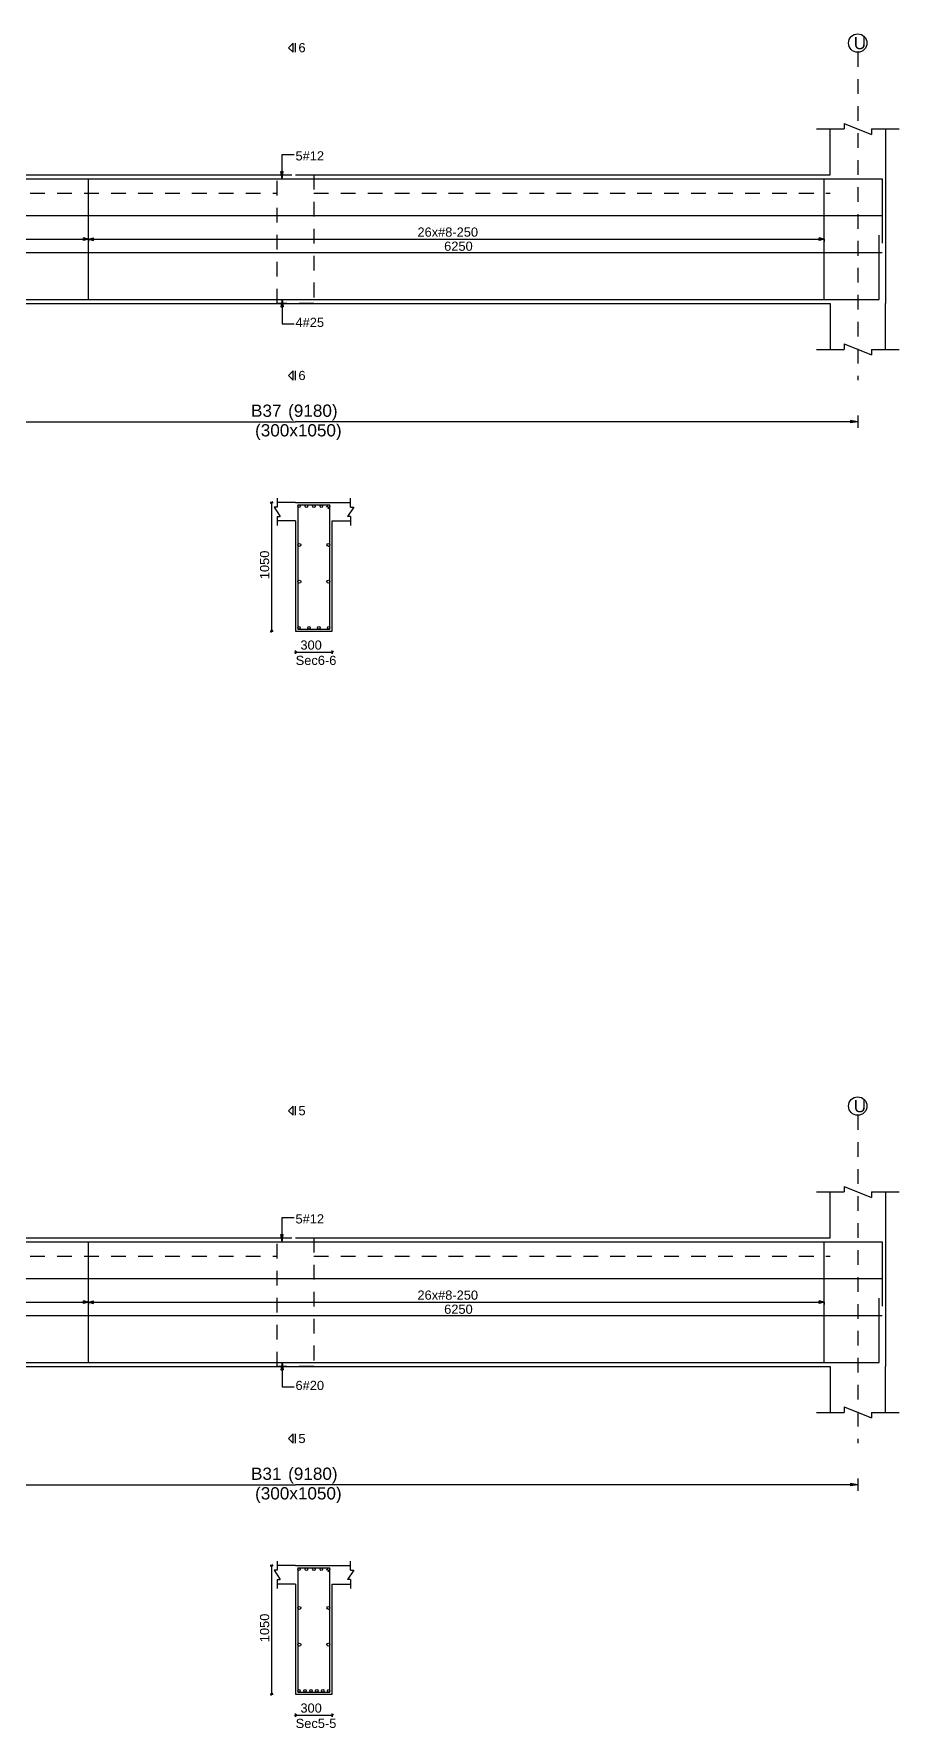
# Model space of a CAD drawing. Extents: x 0 to 98, y 3 to 248.
# Drawn here: x 28.45 to 35.52, y 138.89 to 152.72 of the extents above; entities that cross this region are included whole.
import ezdxf

# ---------------------------------------------------------------- set-up
doc = ezdxf.new("R2010")
doc.units = 0
doc.linetypes.add('ACAD_ISO02W100', pattern=[15, 12, -3])
for name, color, linetype in [('Axisline', 1, 'CONTINUOUS'), ('Axisline_Name', 2, 'CONTINUOUS'), ('Beam_bottombarlabeling', 2, 'CONTINUOUS'), ('Beam_Cross_Label', 4, 'CONTINUOUS'), ('Beam_CrossSection', 2, 'CONTINUOUS'), ('Beam_Dimensions_LS', 3, 'CONTINUOUS'), ('Beam_NameLS', 6, 'CONTINUOUS'), ('Beam_topbarsLabeling', 2, 'CONTINUOUS'), ('dim_all', 7, 'CONTINUOUS'), ('Longsection', 2, 'CONTINUOUS'), ('main_botbars', 4, 'CONTINUOUS'), ('main_topbars', 4, 'CONTINUOUS'), ('SecondaryBeam', 2, 'CONTINUOUS'), ('SectionLine', 4, 'CONTINUOUS'), ('Sidefacebar', 140, 'CONTINUOUS'), ('Slabline', 253, 'CONTINUOUS'), ('span_dim', 7, 'CONTINUOUS'), ('spanline', 7, 'CONTINUOUS'), ('Stirrup_bar', 1, 'CONTINUOUS'), ('Stirrup_Dia_Spacing', 2, 'CONTINUOUS'), ('Stirrup_Length', 7, 'CONTINUOUS'), ('Stirrup_Numbers', 2, 'CONTINUOUS')]:
    doc.layers.add(name, color=color, linetype=linetype)
doc.styles.add('STRUDS_Arial', font='ARIAL.TTF', dxfattribs={"height": 0.04})

msp = doc.modelspace()

# ---------------------------------------------------------------- linework, layer by layer
at = {"layer": 'Axisline', "linetype": 'ACAD_ISO02W100', "ltscale": 0.01}
for p, q in [((35.18, 152.568), (35.18, 149.893)), ((35.18, 143.893), (35.18, 141.218))]:
    msp.add_line(p, q, dxfattribs=at)
at = {"layer": 'Axisline'}
for centre in [(35.18, 152.643), (35.18, 143.968)]:
    msp.add_circle(centre, 0.075, dxfattribs=at)
at = {"layer": 'Beam_bottombarlabeling'}
for p, q in [((30.48, 150.551), (30.47, 150.491)), ((30.47, 150.491), (30.49, 150.491)), ((30.48, 150.551), (30.48, 150.351)), ((30.48, 150.551), (30.49, 150.491)), ((30.48, 150.351), (30.58, 150.351)), ((30.48, 141.876), (30.47, 141.816)), ((30.48, 141.876), (30.48, 141.676)), ((30.48, 141.876), (30.49, 141.816)), ((30.47, 141.816), (30.49, 141.816)), ((30.48, 141.676), (30.58, 141.676))]:
    msp.add_line(p, q, dxfattribs=at)
for points in [[(30.48, 150.551), (30.47, 150.491), (30.48, 150.551), (30.49, 150.491)], [(30.48, 141.876), (30.47, 141.816), (30.48, 141.876), (30.49, 141.816)]]:
    msp.add_solid(points, dxfattribs=at)
at = {"layer": 'Beam_CrossSection'}
for p, q in [((30.44, 148.93), (30.44, 148.855)), ((31.04, 148.855), (31.04, 148.93)), ((30.44, 148.855), (30.415, 148.855)), ((30.415, 148.855), (30.465, 148.78)), ((30.59, 148.893), (30.44, 148.893)), ((30.44, 148.78), (30.44, 148.705)), ((30.44, 148.78), (30.465, 148.78)), ((30.59, 148.893), (30.89, 148.893)), ((30.59, 148.893), (30.59, 148.893)), ((30.89, 148.893), (30.89, 148.893)), ((30.89, 148.893), (31.04, 148.893)), ((31.065, 148.855), (31.015, 148.78)), ((31.04, 148.78), (31.015, 148.78)), ((31.04, 148.855), (31.065, 148.855)), ((31.04, 148.78), (31.04, 148.705)), ((30.59, 148.743), (30.44, 148.743)), ((30.59, 148.743), (30.59, 147.843)), ((30.89, 147.843), (30.89, 148.743)), ((30.89, 148.743), (31.04, 148.743)), ((30.59, 147.843), (30.89, 147.843)), ((30.44, 140.255), (30.44, 140.18)), ((30.59, 140.218), (30.44, 140.218)), ((30.59, 140.218), (30.89, 140.218)), ((30.59, 140.218), (30.59, 140.218)), ((30.89, 140.218), (30.89, 140.218)), ((30.89, 140.218), (31.04, 140.218)), ((31.04, 140.18), (31.04, 140.255)), ((30.44, 140.18), (30.415, 140.18)), ((30.415, 140.18), (30.465, 140.105)), ((30.44, 140.105), (30.44, 140.03)), ((30.44, 140.105), (30.465, 140.105)), ((30.59, 140.068), (30.44, 140.068)), ((30.59, 140.068), (30.59, 139.168)), ((30.89, 139.168), (30.89, 140.068)), ((30.89, 140.068), (31.04, 140.068)), ((31.065, 140.18), (31.015, 140.105)), ((31.04, 140.105), (31.015, 140.105)), ((31.04, 140.18), (31.065, 140.18)), ((31.04, 140.105), (31.04, 140.03)), ((30.59, 139.168), (30.89, 139.168))]:
    msp.add_line(p, q, dxfattribs=at)
at = {"layer": 'Beam_topbarsLabeling'}
for p, q in [((30.48, 151.535), (30.48, 151.735)), ((30.48, 151.735), (30.58, 151.735)), ((30.48, 151.535), (30.47, 151.595)), ((30.47, 151.595), (30.49, 151.595)), ((30.48, 151.535), (30.49, 151.595)), ((30.48, 151.595), (30.485, 151.595)), ((30.48, 142.86), (30.48, 143.06)), ((30.48, 143.06), (30.58, 143.06)), ((30.48, 142.86), (30.47, 142.92)), ((30.47, 142.92), (30.49, 142.92)), ((30.48, 142.86), (30.49, 142.92)), ((30.48, 142.92), (30.485, 142.92))]:
    msp.add_line(p, q, dxfattribs=at)
for points in [[(30.48, 151.535), (30.47, 151.595), (30.48, 151.535), (30.49, 151.595)], [(30.48, 142.86), (30.47, 142.92), (30.48, 142.86), (30.49, 142.92)]]:
    msp.add_solid(points, dxfattribs=at)
at = {"layer": 'dim_all'}
for p, q in [((30.395, 148.893), (30.3825, 148.893)), ((30.395, 148.893), (30.3862, 148.884)), ((30.395, 148.893), (30.4039, 148.901)), ((30.395, 148.893), (30.4075, 148.893)), ((30.395, 148.893), (30.395, 147.843)), ((30.395, 147.843), (30.3825, 147.843)), ((30.395, 147.843), (30.3862, 147.834)), ((30.395, 147.843), (30.4039, 147.851)), ((30.395, 147.843), (30.4075, 147.843)), ((30.59, 147.673), (30.5812, 147.664)), ((30.59, 147.673), (30.59, 147.685)), ((30.59, 147.673), (30.5989, 147.681)), ((30.59, 147.673), (30.59, 147.66)), ((30.59, 147.673), (30.89, 147.673)), ((30.89, 147.673), (30.8812, 147.664)), ((30.89, 147.673), (30.89, 147.685)), ((30.89, 147.673), (30.8988, 147.681)), ((30.89, 147.673), (30.89, 147.66)), ((30.395, 140.218), (30.3825, 140.218)), ((30.395, 140.218), (30.3862, 140.209)), ((30.395, 140.218), (30.4039, 140.226)), ((30.395, 140.218), (30.4075, 140.218)), ((30.395, 140.218), (30.395, 139.168)), ((30.395, 139.168), (30.3825, 139.168)), ((30.395, 139.168), (30.3862, 139.159)), ((30.395, 139.168), (30.4039, 139.176)), ((30.395, 139.168), (30.4075, 139.168)), ((30.59, 138.998), (30.5812, 138.989)), ((30.59, 138.998), (30.59, 139.01)), ((30.59, 138.998), (30.5989, 139.006)), ((30.59, 138.998), (30.59, 138.985)), ((30.59, 138.998), (30.89, 138.998)), ((30.89, 138.998), (30.8812, 138.989)), ((30.89, 138.998), (30.89, 139.01)), ((30.89, 138.998), (30.8988, 139.006)), ((30.89, 138.998), (30.89, 138.985))]:
    msp.add_line(p, q, dxfattribs=at)
at = {"layer": 'Longsection'}
for p, q in [((35.0675, 151.988), (35.0675, 151.943)), ((35.0675, 151.988), (35.2925, 151.898)), ((34.8425, 151.943), (34.955, 151.943)), ((34.8425, 151.943), (35.0675, 151.943)), ((34.955, 151.568), (34.955, 151.943)), ((35.2925, 151.943), (35.2925, 151.898)), ((35.2925, 151.943), (35.5175, 151.943)), ((35.405, 151.943), (35.405, 151.568)), ((26.225, 151.568), (30.44, 151.568)), ((30.59, 151.568), (34.955, 151.568)), ((35.405, 151.568), (35.405, 150.518)), ((26.225, 150.518), (30.44, 150.518)), ((30.44, 150.518), (34.955, 150.518)), ((34.955, 150.518), (34.955, 150.143)), ((35.405, 150.143), (35.405, 150.518)), ((35.0675, 150.188), (35.0675, 150.143)), ((35.0675, 150.188), (35.2925, 150.098)), ((34.8425, 150.143), (34.955, 150.143)), ((34.8425, 150.143), (35.0675, 150.143)), ((35.2925, 150.143), (35.2925, 150.098)), ((35.2925, 150.143), (35.5175, 150.143)), ((34.8425, 143.268), (34.955, 143.268)), ((34.8425, 143.268), (35.0675, 143.268)), ((34.955, 142.893), (34.955, 143.268)), ((35.0675, 143.313), (35.0675, 143.268)), ((35.0675, 143.313), (35.2925, 143.223)), ((35.2925, 143.268), (35.2925, 143.223)), ((35.2925, 143.268), (35.5175, 143.268)), ((35.405, 143.268), (35.405, 142.893)), ((26.225, 142.893), (30.44, 142.893)), ((30.59, 142.893), (34.955, 142.893)), ((35.405, 142.893), (35.405, 141.843)), ((26.225, 141.843), (30.44, 141.843)), ((30.44, 141.843), (34.955, 141.843)), ((34.955, 141.843), (34.955, 141.468)), ((35.405, 141.468), (35.405, 141.843)), ((34.8425, 141.468), (34.955, 141.468)), ((34.8425, 141.468), (35.0675, 141.468)), ((35.0675, 141.513), (35.0675, 141.468)), ((35.0675, 141.513), (35.2925, 141.423)), ((35.2925, 141.468), (35.2925, 141.423)), ((35.2925, 141.468), (35.5175, 141.468))]:
    msp.add_line(p, q, dxfattribs=at)
at = {"layer": 'main_botbars'}
for p, q in [((25.8, 151.535), (35.38, 151.535)), ((35.38, 151.535), (35.38, 151.01)), ((35.355, 150.551), (35.355, 151.076)), ((25.825, 150.551), (35.355, 150.551)), ((25.8, 142.86), (35.38, 142.86)), ((35.38, 142.86), (35.38, 142.335)), ((35.355, 141.876), (35.355, 142.401)), ((25.825, 141.876), (35.355, 141.876))]:
    msp.add_line(p, q, dxfattribs=at)
for centre in [(30.6188, 147.871), (30.6996, 147.871), (30.7804, 147.871), (30.8613, 147.871), (30.6188, 139.196), (30.6673, 139.196), (30.7158, 139.196), (30.7643, 139.196), (30.8128, 139.196), (30.8613, 139.196)]:
    msp.add_circle(centre, 0.01, dxfattribs=at)
at = {"layer": 'main_topbars'}
for centre in [(30.6188, 148.864), (30.6794, 148.864), (30.74, 148.864), (30.8006, 148.864), (30.8613, 148.864), (30.6188, 140.189), (30.6794, 140.189), (30.74, 140.189), (30.8006, 140.189), (30.8613, 140.189)]:
    msp.add_circle(centre, 0.01, dxfattribs=at)
at = {"layer": 'SecondaryBeam', "linetype": 'ACAD_ISO02W100', "ltscale": 0.01}
for p, q in [((30.44, 151.568), (30.74, 151.568)), ((30.44, 150.518), (30.44, 151.568)), ((30.74, 151.568), (30.74, 150.518)), ((30.74, 150.518), (30.44, 150.518)), ((30.44, 142.893), (30.74, 142.893)), ((30.44, 141.843), (30.44, 142.893)), ((30.74, 142.893), (30.74, 141.843)), ((30.74, 141.843), (30.44, 141.843))]:
    msp.add_line(p, q, dxfattribs=at)
at = {"layer": 'SectionLine'}
for p, q in [((30.57, 152.643), (30.5325, 152.605)), ((30.57, 152.568), (30.57, 152.643)), ((30.59, 152.568), (30.59, 152.643)), ((30.57, 152.568), (30.5325, 152.605)), ((30.57, 149.968), (30.5325, 149.93)), ((30.57, 149.893), (30.5325, 149.93)), ((30.57, 149.893), (30.57, 149.968)), ((30.59, 149.893), (30.59, 149.968)), ((30.57, 143.968), (30.5325, 143.93)), ((30.57, 143.893), (30.5325, 143.93)), ((30.57, 143.893), (30.57, 143.968)), ((30.59, 143.893), (30.59, 143.968)), ((30.57, 141.293), (30.5325, 141.255)), ((30.57, 141.218), (30.5325, 141.255)), ((30.57, 141.218), (30.57, 141.293)), ((30.59, 141.218), (30.59, 141.293))]:
    msp.add_line(p, q, dxfattribs=at)
at = {"layer": 'Sidefacebar'}
for p, q in [((25.8, 151.235), (35.38, 151.235)), ((25.8, 150.935), (35.38, 150.935)), ((25.8, 142.56), (35.38, 142.56)), ((25.8, 142.26), (35.38, 142.26))]:
    msp.add_line(p, q, dxfattribs=at)
for centre in [(30.621, 148.548), (30.859, 148.548), (30.621, 148.248), (30.859, 148.248), (30.621, 139.873), (30.859, 139.873), (30.621, 139.573), (30.859, 139.573)]:
    msp.add_circle(centre, 0.012, dxfattribs=at)
at = {"layer": 'Slabline', "linetype": 'ACAD_ISO02W100', "ltscale": 0.01}
for p, q in [((26.225, 151.418), (30.44, 151.418)), ((30.74, 151.418), (34.955, 151.418)), ((26.225, 142.743), (30.44, 142.743)), ((30.74, 142.743), (34.955, 142.743))]:
    msp.add_line(p, q, dxfattribs=at)
at = {"layer": 'spanline'}
for p, q in [((35.18, 149.603), (35.18, 149.503)), ((26, 149.553), (30.59, 149.553)), ((35.18, 149.553), (30.59, 149.553)), ((35.18, 149.553), (35.12, 149.563)), ((35.12, 149.563), (35.12, 149.543)), ((35.18, 149.553), (35.12, 149.543)), ((35.18, 140.878), (35.12, 140.888)), ((35.12, 140.888), (35.12, 140.868)), ((35.18, 140.928), (35.18, 140.828)), ((26, 140.878), (30.59, 140.878)), ((35.18, 140.878), (30.59, 140.878)), ((35.18, 140.878), (35.12, 140.868))]:
    msp.add_line(p, q, dxfattribs=at)
for points in [[(35.18, 149.553), (35.12, 149.563), (35.18, 149.553), (35.12, 149.543)], [(35.18, 140.878), (35.12, 140.888), (35.18, 140.878), (35.12, 140.868)]]:
    msp.add_solid(points, dxfattribs=at)
at = {"layer": 'Stirrup_bar'}
for p, q in [((28.9, 150.551), (28.9, 151.535)), ((34.905, 150.551), (34.905, 151.535)), ((30.6088, 148.874), (30.6088, 147.861)), ((30.6088, 148.874), (30.8713, 148.874)), ((30.8542, 148.871), (30.84, 148.857)), ((30.8683, 148.857), (30.8542, 148.843)), ((30.8713, 147.861), (30.8713, 148.874)), ((30.6088, 147.861), (30.8713, 147.861)), ((28.9, 141.876), (28.9, 142.86)), ((34.905, 141.876), (34.905, 142.86)), ((30.6088, 140.199), (30.6088, 139.186)), ((30.6088, 140.199), (30.8713, 140.199)), ((30.8713, 139.186), (30.8713, 140.199)), ((30.8542, 140.196), (30.84, 140.182)), ((30.8683, 140.182), (30.8542, 140.168)), ((30.6088, 139.186), (30.8713, 139.186))]:
    msp.add_line(p, q, dxfattribs=at)
at = {"layer": 'Stirrup_Length'}
for p, q in [((26.275, 151.043), (34.905, 151.043)), ((28.9, 151.043), (28.86, 151.053)), ((28.86, 151.033), (28.86, 151.053)), ((28.9, 151.043), (28.86, 151.033)), ((28.9, 151.043), (28.9, 151.063)), ((28.9, 151.043), (28.9, 151.063)), ((28.9, 151.043), (28.94, 151.053)), ((28.9, 151.043), (28.9, 151.023)), ((28.9, 151.043), (28.94, 151.033)), ((28.9, 151.043), (28.9, 151.023)), ((28.94, 151.033), (28.94, 151.053)), ((34.905, 151.043), (34.865, 151.053)), ((34.865, 151.033), (34.865, 151.053)), ((34.905, 151.043), (34.865, 151.033)), ((34.905, 151.043), (34.905, 151.063)), ((34.905, 151.043), (34.905, 151.023)), ((26.275, 142.368), (34.905, 142.368)), ((28.9, 142.368), (28.86, 142.378)), ((28.86, 142.358), (28.86, 142.378)), ((28.9, 142.368), (28.86, 142.358)), ((28.9, 142.368), (28.9, 142.388)), ((28.9, 142.368), (28.9, 142.388)), ((28.9, 142.368), (28.94, 142.378)), ((28.9, 142.368), (28.9, 142.348)), ((28.9, 142.368), (28.94, 142.358)), ((28.9, 142.368), (28.9, 142.348)), ((28.94, 142.358), (28.94, 142.378)), ((34.905, 142.368), (34.865, 142.378)), ((34.865, 142.358), (34.865, 142.378)), ((34.905, 142.368), (34.865, 142.358)), ((34.905, 142.368), (34.905, 142.388)), ((34.905, 142.368), (34.905, 142.348))]:
    msp.add_line(p, q, dxfattribs=at)
for points in [[(28.9, 151.043), (28.86, 151.053), (28.9, 151.043), (28.86, 151.033)], [(28.9, 151.043), (28.94, 151.053), (28.9, 151.043), (28.94, 151.033)], [(34.905, 151.043), (34.865, 151.053), (34.905, 151.043), (34.865, 151.033)], [(28.9, 142.368), (28.86, 142.378), (28.9, 142.368), (28.86, 142.358)], [(28.9, 142.368), (28.94, 142.378), (28.9, 142.368), (28.94, 142.358)], [(34.905, 142.368), (34.865, 142.378), (34.905, 142.368), (34.865, 142.358)]]:
    msp.add_solid(points, dxfattribs=at)

# ---------------------------------------------------------------- texts
at = {"layer": 'Axisline_Name', "style": 'STRUDS_Arial'}
for p in [(35.147, 152.593), (35.147, 143.918)]:
    msp.add_text('U', height=0.1, dxfattribs=at).set_placement(p)
at = {"layer": 'Beam_bottombarlabeling', "style": 'STRUDS_Arial'}
for s, p in [('4#25', (30.59, 150.326)), ('6#20', (30.59, 141.651))]:
    msp.add_text(s, height=0.075, dxfattribs=at).set_placement(p)
at = {"layer": 'Beam_Cross_Label', "style": 'STRUDS_Arial'}
for s, p in [('Sec6-6', (30.5915, 147.568)), ('Sec5-5', (30.5915, 138.893))]:
    msp.add_text(s, height=0.075, dxfattribs=at).set_placement(p)
at = {"layer": 'Beam_Dimensions_LS', "style": 'STRUDS_Arial'}
for p in [(30.26, 149.433), (30.26, 140.758)]:
    msp.add_text('(300x1050)', height=0.1, dxfattribs=at).set_placement(p)
at = {"layer": 'Beam_NameLS', "style": 'STRUDS_Arial'}
for s, p in [('B37', (30.227, 149.593)), ('B31', (30.227, 140.918))]:
    msp.add_text(s, height=0.1, dxfattribs=at).set_placement(p)
at = {"layer": 'Beam_topbarsLabeling', "style": 'STRUDS_Arial'}
for p in [(30.59, 151.685), (30.59, 143.01)]:
    msp.add_text('5#12', height=0.075, dxfattribs=at).set_placement(p)
at = {"layer": 'dim_all', "style": 'STRUDS_Arial'}
for p in [(30.375, 148.268), (30.375, 139.593)]:
    msp.add_text('1050', height=0.075, rotation=90, dxfattribs=at).set_placement(p)
for p in [(30.63, 147.693), (30.63, 139.018)]:
    msp.add_text('300', height=0.075, dxfattribs=at).set_placement(p)
at = {"layer": 'SectionLine', "style": 'STRUDS_Arial'}
for s, p in [('6', (30.614, 152.568)), ('6', (30.614, 149.893)), ('5', (30.614, 143.893)), ('5', (30.614, 141.218))]:
    msp.add_text(s, height=0.075, dxfattribs=at).set_placement(p)
at = {"layer": 'span_dim', "style": 'STRUDS_Arial'}
for p in [(30.491, 149.593), (30.491, 140.918)]:
    msp.add_text(' (9180) ', height=0.1, dxfattribs=at).set_placement(p)
at = {"layer": 'Stirrup_Dia_Spacing', "style": 'STRUDS_Arial'}
for s, p in [('#8-250', (31.754, 151.063)), ('6250', (31.8035, 150.948)), ('#8-250', (31.754, 142.388)), ('6250', (31.8035, 142.273))]:
    msp.add_text(s, height=0.075, dxfattribs=at).set_placement(p)
at = {"layer": 'Stirrup_Numbers', "style": 'STRUDS_Arial'}
for p in [(31.5855, 151.063), (31.5855, 142.388)]:
    msp.add_text('26x', height=0.075, dxfattribs=at).set_placement(p)

doc.saveas('drawing.dxf')
